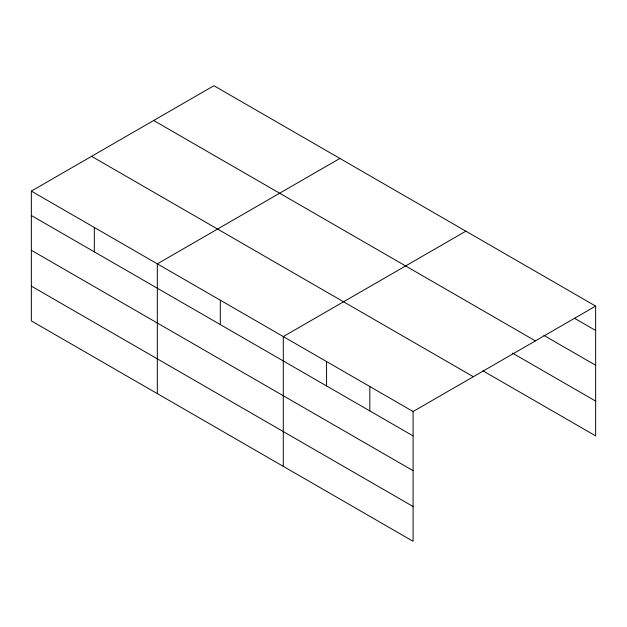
<?xml version="1.0" encoding="UTF-8"?>
<svg xmlns="http://www.w3.org/2000/svg" width="627" height="627" viewBox="0 0 627 627"><rect width="100%" height="100%" fill="white"/><g stroke="black" fill="none" stroke-linecap="round" stroke-linejoin="round"><path stroke-width="0.94" d="M413.083 470.673L413.083 411.508L31.35 191.11L31.35 320.899L413.083 541.289L413.083 470.673L31.35 250.283M482.829 370.753L595.65 435.89L595.65 306.101L213.917 85.711L31.35 191.11M339.889 158.435L157.322 263.842L157.322 393.631M465.861 231.167L283.294 336.574L283.294 466.355M413.083 411.508L595.65 306.101M574.442 318.242L595.65 330.484M543.907 335.39L595.65 365.267M153.67 120.494L535.403 340.884M512.518 353.111L595.65 401.108M91.597 156.327L473.33 376.717M31.35 215.5L413.083 435.89M31.35 286.116L413.083 506.506M369.82 386.53L369.82 410.912M326.557 361.552L326.557 385.934M220.304 300.208L220.304 324.59M94.332 227.476L94.332 251.866"/></g></svg>
